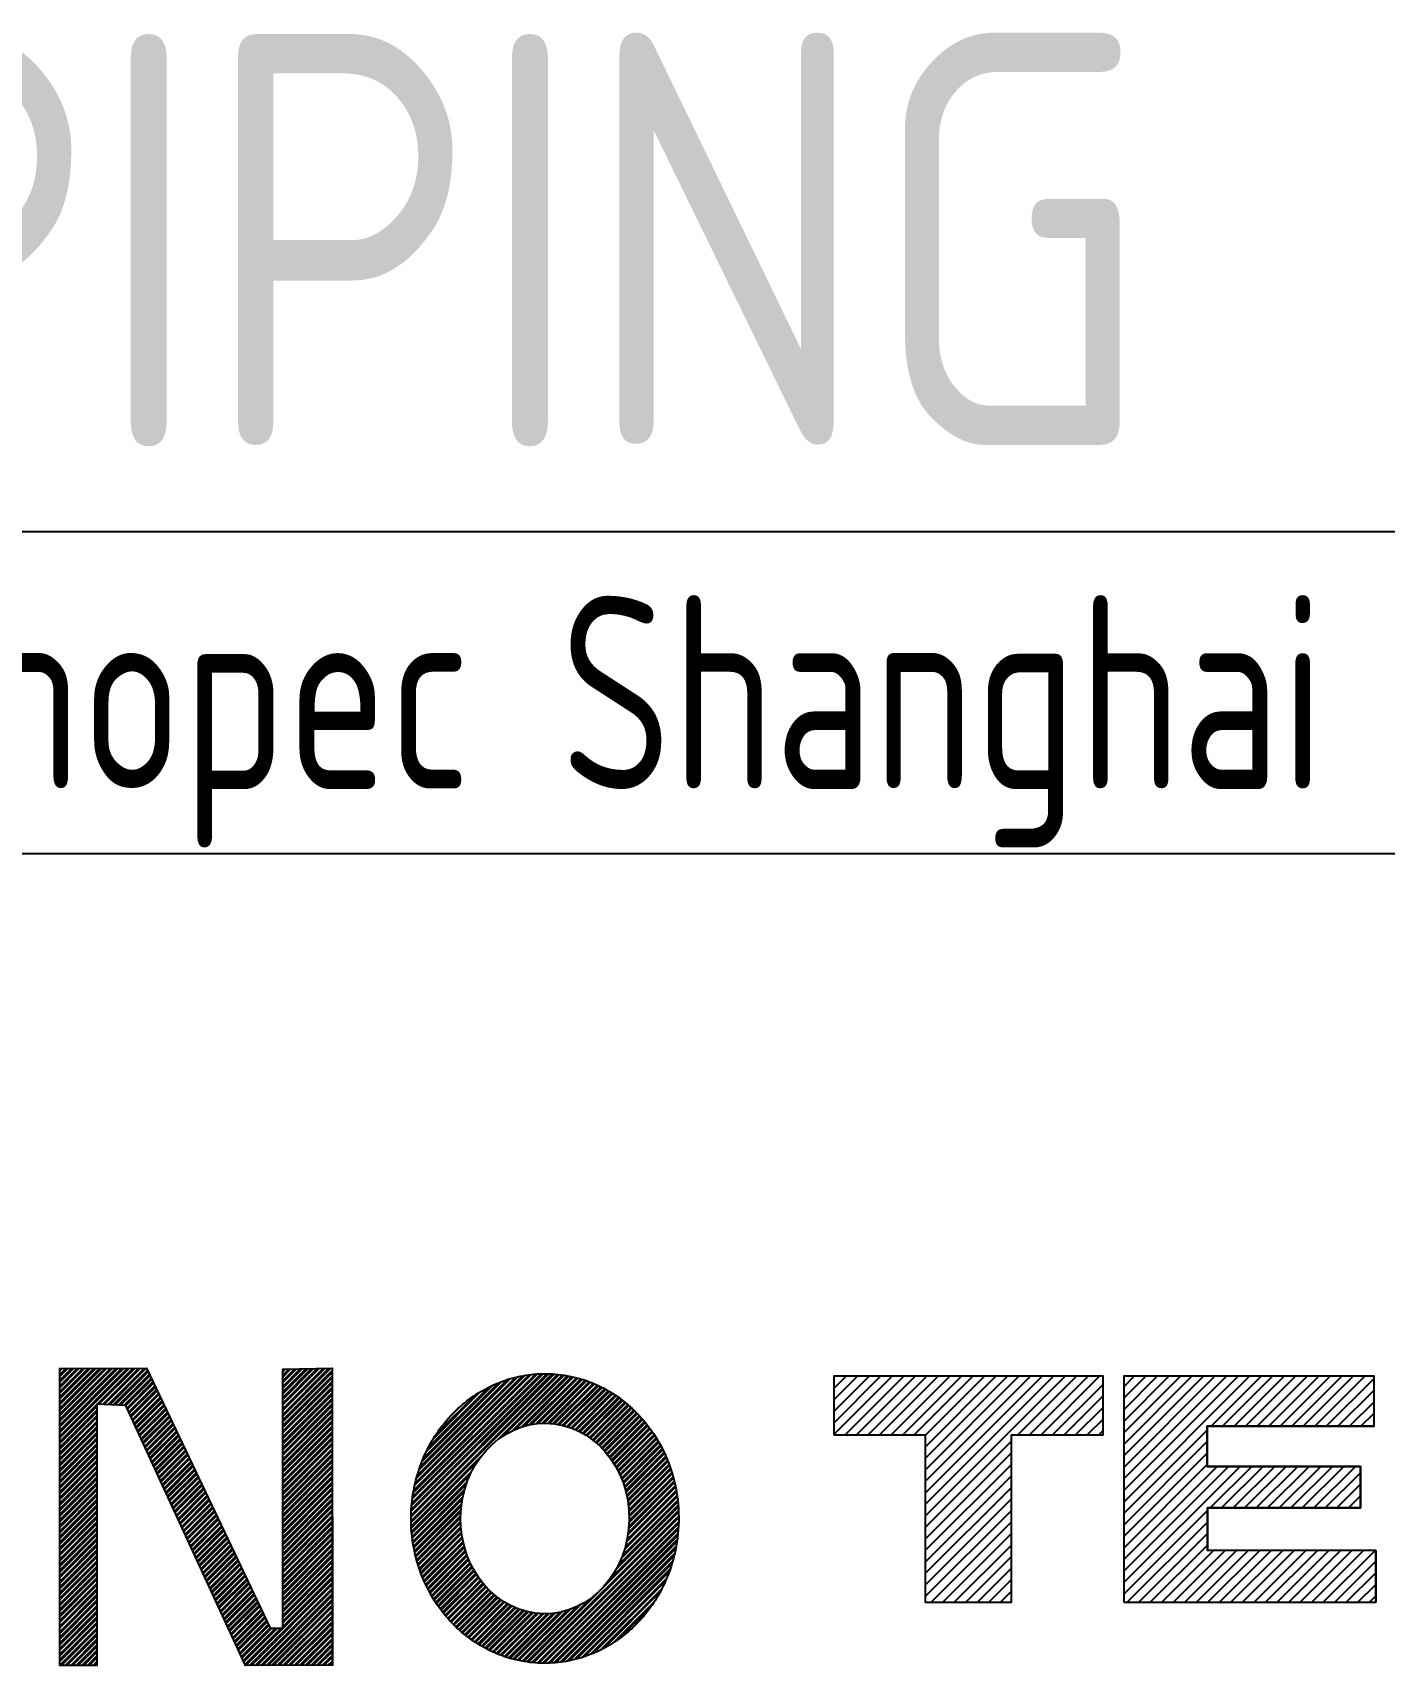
# Model space of a CAD drawing. Extents: x 0 to 594, y 0 to 420.
# Drawn here: x 423.83 to 444.8, y 22.46 to 47.81 of the extents above; entities that cross this region are included whole.
import ezdxf
from ezdxf.enums import TextEntityAlignment as Align

# ---------------------------------------------------------------- set-up
doc = ezdxf.new("R2010")
doc.units = 0
doc.header["$MEASUREMENT"] = 0
doc.linetypes.add('BORDER_2012_SLN$0$8001.Solid', pattern=[0])
doc.layers.add('BORDER_2012_SLN$0$2', color=7, linetype='Continuous')
doc.layers.add('BORDER_2012_SLN$0$BG_Level_1', color=7, linetype='BORDER_2012_SLN$0$8001.Solid', lineweight=25)
doc.layers.add('BORDER_2012_SLN$0$LOGO_OUTLINE', color=7, linetype='BORDER_2012_SLN$0$8001.Solid', lineweight=25)
doc.styles.add('BORDER_2012_SLN$0$GOST type A', font='GOST type A')
doc.styles.add('BORDER_2012_SLN$0$GOSTtypeA', font='')
doc.styles.get('BORDER_2012_SLN$0$GOSTtypeA').set_extended_font_data('GOST type A')

# ---------------------------------------------------------------- blocks, each defined once
blk = doc.blocks.new('BORDER_2012_SLN')
at = {"lineweight": -3}
for p, q in [((424.246, 25.992), (425.328, 27.075)), ((424.246, 26.021), (425.299, 27.075)), ((424.246, 26.079), (425.241, 27.074)), ((424.246, 26.166), (425.154, 27.074)), ((424.246, 26.253), (425.067, 27.074)), ((424.246, 26.339), (424.98, 27.074)), ((424.246, 26.108), (425.212, 27.074)), ((424.246, 26.195), (425.125, 27.074)), ((424.246, 26.282), (425.038, 27.074)), ((424.246, 26.368), (424.951, 27.074)), ((424.246, 26.426), (424.893, 27.073)), ((424.246, 26.513), (424.806, 27.073)), ((424.246, 26.6), (424.719, 27.073)), ((424.246, 26.686), (424.632, 27.073)), ((424.246, 26.455), (424.864, 27.073)), ((424.246, 26.542), (424.777, 27.073)), ((424.246, 26.629), (424.69, 27.073)), ((424.246, 26.715), (424.603, 27.073)), ((424.246, 26.773), (424.545, 27.072)), ((424.246, 26.86), (424.458, 27.072)), ((424.246, 26.947), (424.371, 27.072)), ((424.246, 27.033), (424.284, 27.072)), ((424.246, 26.802), (424.516, 27.072)), ((424.246, 26.889), (424.429, 27.072)), ((424.246, 26.976), (424.342, 27.072)), ((424.246, 27.062), (424.255, 27.072)), ((424.827, 26.516), (425.386, 27.075)), ((424.855, 26.515), (425.415, 27.075)), ((424.911, 26.512), (425.473, 27.075)), ((424.938, 26.511), (425.502, 27.075)), ((424.994, 26.509), (425.56, 27.075)), ((425.022, 26.508), (425.589, 27.075)), ((425.078, 26.506), (425.609, 27.038)), ((425.105, 26.505), (425.619, 27.018)), ((425.161, 26.503), (425.637, 26.979)), ((425.189, 26.502), (425.647, 26.959)), ((425.245, 26.499), (425.665, 26.92)), ((425.272, 26.498), (425.675, 26.901)), ((427.707, 26.33), (428.451, 27.075)), ((427.707, 26.359), (428.422, 27.074)), ((427.707, 26.417), (428.363, 27.073)), ((427.707, 26.446), (428.333, 27.072)), ((427.707, 26.504), (428.274, 27.071)), ((427.707, 26.533), (428.244, 27.07)), ((427.707, 26.591), (428.185, 27.069)), ((427.707, 26.62), (428.156, 27.068)), ((427.707, 26.677), (428.096, 27.067)), ((427.707, 26.706), (428.067, 27.066)), ((427.707, 26.764), (428.008, 27.065)), ((427.707, 26.793), (427.978, 27.064)), ((427.707, 26.851), (427.919, 27.063)), ((427.707, 26.88), (427.889, 27.062)), ((427.707, 26.938), (427.83, 27.061)), ((427.707, 26.967), (427.801, 27.06)), ((427.707, 27.024), (427.741, 27.059)), ((427.707, 27.053), (427.712, 27.058)), ((427.707, 26.273), (428.475, 27.04)), ((427.707, 26.244), (428.475, 27.011)), ((427.707, 26.186), (428.475, 26.954)), ((427.707, 26.157), (428.475, 26.925)), ((429.699, 24.766), (431.918, 26.984)), ((429.699, 24.708), (431.971, 26.98)), ((429.7, 24.795), (431.89, 26.986)), ((429.7, 24.68), (431.997, 26.977)), ((429.702, 24.855), (431.835, 26.989)), ((429.703, 24.886), (431.807, 26.989)), ((429.708, 24.948), (431.749, 26.989)), ((429.711, 24.98), (431.719, 26.988)), ((429.718, 25.045), (431.659, 26.986)), ((429.723, 25.079), (431.627, 26.983)), ((429.734, 25.147), (431.564, 26.977)), ((429.74, 25.183), (431.531, 26.973)), ((429.754, 25.255), (431.463, 26.963)), ((429.763, 25.292), (431.428, 26.957)), ((429.782, 25.37), (431.355, 26.942)), ((429.793, 25.41), (431.317, 26.933)), ((429.819, 25.493), (431.238, 26.912)), ((429.834, 25.537), (431.197, 26.899)), ((429.869, 25.629), (431.109, 26.87)), ((431.044, 25.967), (432.048, 26.971)), ((431.14, 26.033), (432.073, 26.967)), ((431.269, 26.104), (432.123, 26.958)), ((431.321, 26.128), (432.147, 26.954)), ((431.414, 26.163), (432.195, 26.944)), ((431.456, 26.175), (432.219, 26.939)), ((431.533, 26.195), (432.265, 26.927)), ((431.569, 26.202), (432.288, 26.921)), ((431.637, 26.213), (432.333, 26.908)), ((431.67, 26.216), (432.355, 26.901)), ((431.732, 26.22), (432.399, 26.887)), ((431.762, 26.221), (432.42, 26.88)), ((436.259, 26.045), (437.164, 26.95)), ((436.259, 26.224), (436.985, 26.95)), ((436.259, 26.403), (436.806, 26.95)), ((436.259, 26.582), (436.627, 26.95)), ((436.259, 26.76), (436.448, 26.95)), ((436.259, 26.939), (436.269, 26.95)), ((436.432, 26.039), (437.342, 26.95)), ((436.611, 26.039), (437.521, 26.95)), ((436.79, 26.039), (437.7, 26.95)), ((436.969, 26.039), (437.879, 26.95)), ((437.148, 26.039), (438.058, 26.95)), ((437.327, 26.039), (438.237, 26.95)), ((437.505, 26.039), (438.416, 26.95)), ((437.674, 26.029), (438.595, 26.95)), ((437.675, 25.315), (439.31, 26.95)), ((437.675, 25.493), (439.131, 26.95)), ((437.675, 25.672), (438.952, 26.95)), ((437.675, 25.851), (438.774, 26.95)), ((437.676, 24.779), (439.847, 26.95)), ((437.676, 24.958), (439.668, 26.95)), ((437.676, 25.136), (439.489, 26.95)), ((439.115, 26.039), (440.026, 26.95)), ((439.294, 26.039), (440.205, 26.95)), ((439.473, 26.039), (440.383, 26.95)), ((440.757, 24.998), (442.709, 26.95)), ((440.757, 25.177), (442.53, 26.95)), ((440.757, 25.356), (442.351, 26.95)), ((440.757, 25.534), (442.172, 26.95)), ((440.757, 25.713), (441.993, 26.95)), ((440.757, 25.892), (441.815, 26.95)), ((440.757, 26.071), (441.636, 26.95)), ((440.757, 26.25), (441.457, 26.95)), ((440.757, 26.429), (441.278, 26.95)), ((440.757, 26.608), (441.099, 26.95)), ((440.757, 26.787), (440.92, 26.95)), ((442.111, 26.173), (442.888, 26.95)), ((442.29, 26.173), (443.067, 26.95)), ((442.469, 26.173), (443.246, 26.95)), ((442.648, 26.173), (443.424, 26.95)), ((442.827, 26.173), (443.603, 26.95)), ((443.006, 26.173), (443.782, 26.95)), ((443.185, 26.173), (443.961, 26.95)), ((443.364, 26.173), (444.14, 26.95)), ((443.542, 26.173), (444.319, 26.95)), ((443.721, 26.173), (444.498, 26.95)), ((443.9, 26.173), (444.64, 26.913)), ((425.292, 26.46), (425.693, 26.861)), ((425.301, 26.44), (425.703, 26.842)), ((425.319, 26.4), (425.721, 26.803)), ((425.328, 26.38), (425.731, 26.783)), ((425.346, 26.341), (425.749, 26.744)), ((425.355, 26.321), (425.759, 26.724)), ((425.374, 26.281), (425.777, 26.685)), ((425.383, 26.262), (425.787, 26.666)), ((425.401, 26.222), (425.805, 26.626)), ((427.707, 26.099), (428.475, 26.867)), ((427.707, 26.07), (428.475, 26.838)), ((427.707, 26.012), (428.475, 26.78)), ((427.707, 25.983), (428.475, 26.751)), ((427.707, 25.926), (428.475, 26.693)), ((427.707, 25.897), (428.475, 26.664)), ((429.889, 25.678), (431.062, 26.852)), ((429.937, 25.784), (430.961, 26.808)), ((429.966, 25.842), (430.905, 26.781)), ((430.04, 25.974), (430.777, 26.712)), ((430.09, 26.054), (430.7, 26.664)), ((431.819, 26.221), (432.463, 26.864)), ((431.847, 26.219), (432.484, 26.856)), ((431.9, 26.215), (432.525, 26.84)), ((431.926, 26.212), (432.545, 26.831)), ((431.976, 26.204), (432.585, 26.814)), ((432.001, 26.2), (432.605, 26.804)), ((432.048, 26.19), (432.644, 26.786)), ((432.071, 26.184), (432.663, 26.776)), ((432.117, 26.171), (432.701, 26.756)), ((432.139, 26.164), (432.72, 26.746)), ((432.182, 26.15), (432.757, 26.725)), ((432.203, 26.142), (432.775, 26.714)), ((432.244, 26.125), (432.811, 26.693)), ((432.264, 26.116), (432.829, 26.681)), ((432.303, 26.097), (432.864, 26.659)), ((432.322, 26.088), (432.882, 26.647)), ((432.36, 26.068), (432.916, 26.623)), ((439.652, 26.039), (440.436, 26.823)), ((439.831, 26.039), (440.436, 26.644)), ((444.079, 26.173), (444.64, 26.734)), ((424.246, 25.935), (424.822, 26.51)), ((424.246, 25.906), (424.822, 26.481)), ((424.246, 25.848), (424.822, 26.424)), ((424.246, 25.819), (424.822, 26.395)), ((425.41, 26.202), (425.815, 26.607)), ((425.428, 26.163), (425.833, 26.568)), ((425.437, 26.143), (425.843, 26.548)), ((425.456, 26.103), (425.861, 26.509)), ((425.465, 26.083), (425.871, 26.489)), ((425.483, 26.044), (425.889, 26.45)), ((425.492, 26.024), (425.899, 26.431)), ((425.51, 25.984), (425.917, 26.391)), ((425.519, 25.964), (425.927, 26.372)), ((427.707, 25.839), (428.475, 26.607)), ((427.707, 25.81), (428.475, 26.578)), ((427.707, 25.752), (428.475, 26.52)), ((427.707, 25.723), (428.475, 26.491)), ((427.707, 25.665), (428.475, 26.433)), ((427.707, 25.636), (428.475, 26.404)), ((430.291, 26.312), (430.446, 26.467)), ((432.378, 26.057), (432.933, 26.611)), ((432.414, 26.035), (432.966, 26.587)), ((432.432, 26.024), (432.982, 26.574)), ((432.466, 26.001), (433.015, 26.549)), ((432.483, 25.989), (433.031, 26.536)), ((432.516, 25.964), (433.062, 26.51)), ((432.532, 25.951), (433.078, 26.496)), ((432.564, 25.925), (433.108, 26.469)), ((432.58, 25.911), (433.124, 26.455)), ((432.61, 25.884), (433.153, 26.427)), ((432.625, 25.87), (433.168, 26.413)), ((432.654, 25.841), (433.197, 26.384)), ((432.668, 25.826), (433.211, 26.37)), ((440.01, 26.039), (440.436, 26.465)), ((444.258, 26.173), (444.64, 26.555)), ((444.437, 26.173), (444.64, 26.376)), ((424.246, 25.761), (424.822, 26.337)), ((424.246, 25.732), (424.822, 26.308)), ((424.246, 25.674), (424.822, 26.25)), ((424.246, 25.645), (424.822, 26.221)), ((424.246, 25.588), (424.822, 26.163)), ((424.246, 25.559), (424.822, 26.134)), ((425.537, 25.925), (425.945, 26.333)), ((425.547, 25.905), (425.955, 26.313)), ((425.565, 25.865), (425.973, 26.274)), ((425.574, 25.846), (425.983, 26.254)), ((425.592, 25.806), (426.001, 26.215)), ((425.601, 25.786), (426.01, 26.195)), ((425.619, 25.747), (426.029, 26.156)), ((425.629, 25.727), (426.038, 26.137)), ((427.707, 25.579), (428.475, 26.346)), ((427.707, 25.55), (428.475, 26.317)), ((427.707, 25.492), (428.475, 26.26)), ((427.707, 25.463), (428.475, 26.231)), ((427.707, 25.405), (428.475, 26.173)), ((427.707, 25.376), (428.475, 26.144)), ((432.696, 25.796), (433.24, 26.34)), ((432.709, 25.781), (433.253, 26.325)), ((432.736, 25.75), (433.281, 26.294)), ((432.749, 25.734), (433.294, 26.279)), ((432.774, 25.701), (433.321, 26.248)), ((432.786, 25.684), (433.334, 26.232)), ((432.81, 25.651), (433.36, 26.2)), ((432.822, 25.633), (433.372, 26.183)), ((432.845, 25.598), (433.397, 26.151)), ((432.856, 25.58), (433.409, 26.134)), ((440.189, 26.039), (440.436, 26.286)), ((440.368, 26.039), (440.436, 26.108)), ((440.757, 24.819), (442.053, 26.115)), ((444.616, 26.173), (444.64, 26.197)), ((424.246, 25.501), (424.822, 26.077)), ((424.246, 25.472), (424.822, 26.048)), ((424.246, 25.414), (424.822, 25.99)), ((424.246, 25.385), (424.822, 25.961)), ((424.246, 25.327), (424.822, 25.903)), ((424.246, 25.298), (424.822, 25.874)), ((425.647, 25.687), (426.057, 26.098)), ((425.656, 25.667), (426.066, 26.078)), ((425.674, 25.628), (426.085, 26.039)), ((425.683, 25.608), (426.094, 26.019)), ((425.701, 25.568), (426.113, 25.98)), ((425.711, 25.548), (426.122, 25.96)), ((425.729, 25.509), (426.141, 25.921)), ((425.738, 25.489), (426.15, 25.902)), ((425.756, 25.449), (426.169, 25.862)), ((427.707, 25.318), (428.475, 26.086)), ((427.707, 25.289), (428.475, 26.057)), ((427.707, 25.232), (428.475, 25.999)), ((427.707, 25.203), (428.475, 25.97)), ((427.707, 25.145), (428.475, 25.913)), ((427.707, 25.116), (428.475, 25.884)), ((432.877, 25.544), (433.433, 26.1)), ((432.887, 25.525), (433.445, 26.083)), ((432.907, 25.487), (433.468, 26.048)), ((432.917, 25.468), (433.48, 26.031)), ((432.936, 25.429), (433.502, 25.995)), ((432.945, 25.409), (433.513, 25.977)), ((432.962, 25.369), (433.535, 25.941)), ((432.971, 25.348), (433.545, 25.923)), ((432.986, 25.306), (433.566, 25.886)), ((432.994, 25.285), (433.576, 25.867)), ((437.676, 24.6), (439.016, 25.94)), ((440.757, 24.64), (442.053, 25.936)), ((424.246, 25.241), (424.822, 25.816)), ((424.246, 25.212), (424.822, 25.788)), ((424.246, 25.154), (424.822, 25.73)), ((424.246, 25.125), (424.822, 25.701)), ((424.246, 25.067), (424.822, 25.643)), ((424.246, 25.038), (424.822, 25.614)), ((425.765, 25.43), (426.178, 25.843)), ((425.783, 25.39), (426.197, 25.804)), ((425.792, 25.37), (426.206, 25.784)), ((425.811, 25.331), (426.225, 25.745)), ((425.82, 25.311), (426.234, 25.725)), ((425.838, 25.271), (426.253, 25.686)), ((425.847, 25.251), (426.262, 25.667)), ((425.865, 25.212), (426.281, 25.627)), ((425.874, 25.192), (426.29, 25.608)), ((427.707, 25.058), (428.475, 25.826)), ((427.707, 25.029), (428.475, 25.797)), ((427.707, 24.971), (428.475, 25.739)), ((427.707, 24.942), (428.475, 25.71)), ((427.707, 24.885), (428.475, 25.652)), ((427.707, 24.856), (428.475, 25.624)), ((429.702, 24.624), (430.79, 25.713)), ((429.703, 24.596), (430.72, 25.614)), ((433.008, 25.241), (433.596, 25.829)), ((433.015, 25.219), (433.605, 25.809)), ((433.028, 25.174), (433.624, 25.77)), ((433.034, 25.151), (433.633, 25.751)), ((433.045, 25.104), (433.651, 25.711)), ((433.05, 25.081), (433.66, 25.691)), ((433.059, 25.032), (433.677, 25.65)), ((433.063, 25.007), (433.685, 25.629)), ((437.677, 24.422), (439.016, 25.761)), ((440.757, 24.461), (442.053, 25.757)), ((424.246, 24.98), (424.822, 25.556)), ((424.246, 24.951), (424.822, 25.527)), ((424.246, 24.894), (424.822, 25.47)), ((424.246, 24.865), (424.822, 25.441)), ((424.246, 24.807), (424.822, 25.383)), ((424.246, 24.778), (424.822, 25.354)), ((425.893, 25.152), (426.309, 25.569)), ((425.902, 25.132), (426.318, 25.549)), ((425.92, 25.093), (426.337, 25.51)), ((425.929, 25.073), (426.346, 25.49)), ((425.947, 25.033), (426.365, 25.451)), ((425.956, 25.014), (426.374, 25.432)), ((425.975, 24.974), (426.393, 25.392)), ((425.984, 24.954), (426.402, 25.373)), ((427.707, 24.798), (428.475, 25.566)), ((427.707, 24.769), (428.475, 25.537)), ((427.707, 24.711), (428.475, 25.479)), ((427.707, 24.682), (428.475, 25.45)), ((427.707, 24.624), (428.475, 25.392)), ((427.707, 24.595), (428.475, 25.363)), ((429.707, 24.542), (430.642, 25.477)), ((429.709, 24.516), (430.615, 25.421)), ((433.071, 24.957), (433.701, 25.587)), ((433.074, 24.931), (433.709, 25.566)), ((433.079, 24.878), (433.724, 25.523)), ((433.081, 24.851), (433.731, 25.502)), ((433.083, 24.796), (433.745, 25.458)), ((433.083, 24.709), (433.765, 25.391)), ((433.083, 24.679), (433.771, 25.368)), ((433.084, 24.767), (433.752, 25.436)), ((437.677, 24.243), (439.016, 25.582)), ((437.677, 24.064), (439.016, 25.403)), ((440.757, 24.282), (442.053, 25.578)), ((440.757, 23.746), (442.563, 25.551)), ((440.757, 23.925), (442.384, 25.551)), ((440.757, 24.103), (442.205, 25.551)), ((442.096, 24.905), (442.742, 25.551)), ((442.274, 24.905), (442.921, 25.551)), ((442.453, 24.905), (443.1, 25.551)), ((442.632, 24.905), (443.278, 25.551)), ((442.811, 24.905), (443.457, 25.551)), ((442.99, 24.905), (443.636, 25.551)), ((443.169, 24.905), (443.815, 25.551)), ((443.348, 24.905), (443.994, 25.551)), ((443.527, 24.905), (444.173, 25.551)), ((443.705, 24.905), (444.352, 25.551)), ((443.884, 24.905), (444.432, 25.452)), ((424.246, 24.72), (424.822, 25.296)), ((424.246, 24.691), (424.822, 25.267)), ((424.246, 24.633), (424.822, 25.209)), ((424.246, 24.604), (424.822, 25.18)), ((424.246, 24.547), (424.822, 25.123)), ((424.246, 24.518), (424.822, 25.094)), ((426.002, 24.915), (426.421, 25.334)), ((426.011, 24.895), (426.43, 25.314)), ((426.029, 24.855), (426.449, 25.275)), ((426.038, 24.835), (426.458, 25.255)), ((426.057, 24.796), (426.477, 25.216)), ((426.066, 24.776), (426.486, 25.196)), ((426.084, 24.736), (426.505, 25.157)), ((426.093, 24.716), (426.514, 25.138)), ((426.111, 24.677), (426.533, 25.099)), ((427.707, 24.538), (428.475, 25.305)), ((427.707, 24.509), (428.475, 25.277)), ((427.707, 24.451), (428.475, 25.219)), ((427.707, 24.422), (428.475, 25.19)), ((427.707, 24.364), (428.475, 25.132)), ((427.707, 24.335), (428.475, 25.103)), ((429.714, 24.463), (430.573, 25.322)), ((429.718, 24.437), (430.557, 25.276)), ((429.724, 24.386), (430.53, 25.192)), ((429.728, 24.361), (430.519, 25.152)), ((433.024, 24.302), (433.826, 25.104)), ((433.043, 24.38), (433.818, 25.154)), ((433.051, 24.416), (433.813, 25.179)), ((433.064, 24.487), (433.804, 25.227)), ((433.069, 24.521), (433.799, 25.251)), ((433.076, 24.586), (433.788, 25.299)), ((433.079, 24.618), (433.783, 25.322)), ((437.677, 23.886), (439.016, 25.224)), ((444.063, 24.905), (444.432, 25.273)), ((444.242, 24.905), (444.432, 25.095)), ((424.246, 24.46), (424.822, 25.036)), ((424.246, 24.431), (424.822, 25.007)), ((424.246, 24.373), (424.822, 24.949)), ((424.246, 24.344), (424.822, 24.92)), ((424.246, 24.286), (424.822, 24.862)), ((426.12, 24.657), (426.542, 25.079)), ((426.139, 24.617), (426.561, 25.04)), ((426.148, 24.598), (426.57, 25.02)), ((426.166, 24.558), (426.589, 24.981)), ((426.175, 24.538), (426.598, 24.961)), ((426.193, 24.499), (426.617, 24.922)), ((426.202, 24.479), (426.626, 24.903)), ((426.22, 24.439), (426.645, 24.863)), ((426.23, 24.419), (426.654, 24.844)), ((427.707, 24.277), (428.475, 25.045)), ((427.707, 24.248), (428.475, 25.016)), ((427.707, 24.191), (428.475, 24.958)), ((427.707, 24.162), (428.475, 24.93)), ((427.707, 24.104), (428.475, 24.872)), ((427.707, 24.075), (428.475, 24.843)), ((429.736, 24.312), (430.502, 25.077)), ((429.741, 24.287), (430.495, 25.041)), ((429.751, 24.239), (430.483, 24.972)), ((429.756, 24.215), (430.479, 24.939)), ((429.767, 24.168), (430.473, 24.874)), ((429.772, 24.145), (430.47, 24.843)), ((432.783, 23.801), (433.849, 24.867)), ((432.885, 23.961), (433.846, 24.922)), ((432.916, 24.022), (433.844, 24.949)), ((432.964, 24.127), (433.839, 25.002)), ((432.982, 24.174), (433.836, 25.028)), ((433.012, 24.262), (433.829, 25.079)), ((437.678, 23.707), (439.016, 25.046)), ((437.678, 23.529), (439.016, 24.867)), ((440.757, 23.567), (442.056, 24.865)), ((444.421, 24.905), (444.432, 24.916)), ((424.246, 24.257), (424.822, 24.834)), ((424.246, 24.2), (424.822, 24.776)), ((424.246, 24.171), (424.822, 24.747)), ((424.246, 24.113), (424.822, 24.689)), ((424.246, 24.084), (424.822, 24.66)), ((424.246, 24.026), (424.822, 24.602)), ((426.248, 24.38), (426.673, 24.805)), ((426.257, 24.36), (426.682, 24.785)), ((426.275, 24.32), (426.701, 24.746)), ((426.284, 24.3), (426.71, 24.726)), ((426.302, 24.261), (426.729, 24.687)), ((426.312, 24.241), (426.738, 24.668)), ((426.33, 24.201), (426.757, 24.628)), ((426.339, 24.182), (426.766, 24.609)), ((427.707, 24.017), (428.475, 24.785)), ((427.707, 23.988), (428.475, 24.756)), ((427.707, 23.93), (428.475, 24.698)), ((427.707, 23.901), (428.475, 24.669)), ((427.707, 23.844), (428.475, 24.611)), ((429.784, 24.099), (430.468, 24.783)), ((429.791, 24.077), (430.467, 24.753)), ((429.804, 24.032), (430.468, 24.696)), ((429.811, 24.01), (430.468, 24.668)), ((429.825, 23.966), (430.472, 24.613)), ((431.522, 22.511), (433.85, 24.84)), ((431.573, 22.505), (433.852, 24.783)), ((431.6, 22.503), (433.852, 24.755)), ((431.653, 22.498), (433.851, 24.696)), ((431.681, 22.497), (433.851, 24.667)), ((431.737, 22.495), (433.848, 24.606)), ((437.77, 23.442), (439.016, 24.688)), ((440.811, 23.442), (442.056, 24.686)), ((424.246, 23.997), (424.822, 24.573)), ((424.246, 23.939), (424.822, 24.516)), ((424.246, 23.91), (424.822, 24.487)), ((424.246, 23.853), (424.822, 24.429)), ((424.246, 23.824), (424.822, 24.4)), ((424.246, 23.766), (424.822, 24.342)), ((426.357, 24.142), (426.785, 24.57)), ((426.366, 24.122), (426.794, 24.55)), ((426.384, 24.083), (426.813, 24.511)), ((426.393, 24.063), (426.822, 24.491)), ((426.412, 24.023), (426.841, 24.452)), ((426.421, 24.003), (426.85, 24.432)), ((426.439, 23.964), (426.869, 24.393)), ((426.448, 23.944), (426.878, 24.374)), ((426.466, 23.904), (426.897, 24.335)), ((427.707, 23.815), (428.475, 24.583)), ((427.707, 23.757), (428.475, 24.525)), ((427.707, 23.728), (428.475, 24.496)), ((427.707, 23.67), (428.475, 24.438)), ((427.707, 23.641), (428.475, 24.409)), ((427.707, 23.583), (428.475, 24.351)), ((429.832, 23.945), (430.474, 24.586)), ((429.847, 23.902), (430.479, 24.534)), ((429.855, 23.881), (430.483, 24.509)), ((429.872, 23.84), (430.491, 24.459)), ((429.88, 23.819), (430.495, 24.434)), ((429.897, 23.778), (430.505, 24.386)), ((429.906, 23.758), (430.51, 24.362)), ((431.765, 22.495), (433.846, 24.575)), ((431.824, 22.496), (433.841, 24.512)), ((431.854, 22.497), (433.837, 24.48)), ((431.915, 22.5), (433.829, 24.414)), ((431.947, 22.503), (433.824, 24.38)), ((437.949, 23.442), (439.016, 24.509)), ((440.99, 23.442), (442.056, 24.507)), ((424.246, 23.737), (424.822, 24.313)), ((424.246, 23.679), (424.822, 24.255)), ((424.246, 23.65), (424.822, 24.226)), ((424.246, 23.592), (424.822, 24.169)), ((424.246, 23.563), (424.822, 24.14)), ((424.246, 23.506), (424.822, 24.082)), ((426.475, 23.884), (426.906, 24.315)), ((426.494, 23.845), (426.925, 24.276)), ((426.503, 23.825), (426.934, 24.256)), ((426.521, 23.785), (426.953, 24.217)), ((426.53, 23.766), (426.962, 24.197)), ((426.548, 23.726), (426.981, 24.158)), ((426.557, 23.706), (426.99, 24.139)), ((426.576, 23.667), (427.009, 24.099)), ((426.585, 23.647), (427.018, 24.08)), ((427.707, 23.554), (428.475, 24.322)), ((427.707, 23.497), (428.475, 24.264)), ((427.707, 23.468), (428.475, 24.236)), ((427.707, 23.41), (428.475, 24.178)), ((427.707, 23.381), (428.475, 24.149)), ((427.707, 23.323), (428.475, 24.091)), ((429.924, 23.719), (430.521, 24.316)), ((429.934, 23.699), (430.528, 24.293)), ((429.953, 23.66), (430.541, 24.248)), ((429.962, 23.641), (430.548, 24.227)), ((429.982, 23.603), (430.562, 24.183)), ((429.993, 23.585), (430.57, 24.162)), ((430.014, 23.548), (430.586, 24.121)), ((430.024, 23.53), (430.595, 24.1)), ((432.012, 22.51), (433.813, 24.311)), ((432.045, 22.514), (433.806, 24.275)), ((432.114, 22.526), (433.79, 24.202)), ((432.15, 22.532), (433.781, 24.164)), ((432.224, 22.549), (433.76, 24.085)), ((438.128, 23.442), (439.016, 24.33)), ((438.307, 23.442), (439.017, 24.152)), ((441.169, 23.442), (442.056, 24.329)), ((441.348, 23.442), (442.151, 24.245)), ((441.527, 23.442), (442.33, 24.245)), ((441.706, 23.442), (442.509, 24.245)), ((441.885, 23.442), (442.688, 24.245)), ((442.064, 23.442), (442.867, 24.245)), ((442.242, 23.442), (443.046, 24.245)), ((442.421, 23.442), (443.225, 24.245)), ((442.6, 23.442), (443.403, 24.245)), ((442.779, 23.442), (443.582, 24.245)), ((442.958, 23.442), (443.761, 24.245)), ((443.137, 23.442), (443.94, 24.245)), ((443.316, 23.442), (444.119, 24.245)), ((443.495, 23.442), (444.298, 24.245)), ((443.673, 23.442), (444.477, 24.245)), ((443.852, 23.442), (444.656, 24.245)), ((424.246, 23.477), (424.822, 24.053)), ((424.246, 23.419), (424.822, 23.995)), ((424.246, 23.39), (424.822, 23.966)), ((424.246, 23.332), (424.822, 23.908)), ((424.246, 23.303), (424.822, 23.88)), ((426.603, 23.607), (427.037, 24.041)), ((426.612, 23.587), (427.046, 24.021)), ((426.63, 23.548), (427.065, 23.982)), ((426.639, 23.528), (427.074, 23.962)), ((426.658, 23.488), (427.093, 23.923)), ((426.667, 23.468), (427.102, 23.904)), ((426.685, 23.429), (427.121, 23.864)), ((426.694, 23.409), (427.13, 23.845)), ((427.707, 23.294), (428.475, 24.062)), ((427.707, 23.236), (428.475, 24.004)), ((427.707, 23.207), (428.475, 23.975)), ((427.707, 23.15), (428.475, 23.917)), ((427.707, 23.121), (428.475, 23.889)), ((427.707, 23.063), (428.475, 23.831)), ((430.046, 23.493), (430.613, 24.06)), ((430.057, 23.476), (430.622, 24.04)), ((430.08, 23.44), (430.641, 24.002)), ((430.091, 23.423), (430.651, 23.983)), ((430.115, 23.389), (430.671, 23.945)), ((430.126, 23.372), (430.682, 23.927)), ((430.151, 23.338), (430.703, 23.891)), ((430.163, 23.321), (430.715, 23.873)), ((430.188, 23.289), (430.738, 23.838)), ((432.263, 22.558), (433.748, 24.044)), ((432.344, 22.581), (433.721, 23.958)), ((432.386, 22.595), (433.705, 23.914)), ((438.486, 23.442), (439.017, 23.973)), ((444.031, 23.442), (444.666, 24.077)), ((444.21, 23.442), (444.666, 23.898)), ((424.246, 23.245), (424.822, 23.822)), ((424.246, 23.216), (424.822, 23.793)), ((424.246, 23.159), (424.822, 23.735)), ((424.246, 23.13), (424.822, 23.706)), ((424.246, 23.072), (424.822, 23.648)), ((424.246, 23.043), (424.822, 23.619)), ((426.712, 23.369), (427.148, 23.806)), ((426.721, 23.35), (427.158, 23.786)), ((426.74, 23.31), (427.176, 23.747)), ((426.749, 23.29), (427.186, 23.727)), ((426.767, 23.251), (427.204, 23.688)), ((426.776, 23.231), (427.214, 23.669)), ((426.794, 23.191), (427.232, 23.629)), ((426.803, 23.171), (427.242, 23.61)), ((427.135, 22.462), (428.475, 23.802)), ((427.193, 22.462), (428.475, 23.744)), ((427.222, 22.462), (428.475, 23.715)), ((427.28, 22.462), (428.475, 23.657)), ((427.309, 22.462), (428.475, 23.628)), ((430.201, 23.272), (430.749, 23.821)), ((430.227, 23.241), (430.774, 23.787)), ((430.24, 23.225), (430.786, 23.771)), ((430.267, 23.194), (430.812, 23.739)), ((430.28, 23.178), (430.825, 23.723)), ((430.308, 23.148), (430.852, 23.692)), ((430.322, 23.133), (430.865, 23.677)), ((430.35, 23.104), (430.893, 23.647)), ((430.365, 23.089), (430.908, 23.632)), ((430.394, 23.061), (430.937, 23.604)), ((430.409, 23.046), (430.952, 23.59)), ((432.477, 22.628), (433.667, 23.818)), ((432.525, 22.648), (433.645, 23.768)), ((432.631, 22.696), (433.593, 23.657)), ((432.691, 22.726), (433.56, 23.596)), ((438.665, 23.442), (439.017, 23.794)), ((438.844, 23.442), (439.017, 23.615)), ((444.389, 23.442), (444.666, 23.719)), ((424.246, 22.985), (424.822, 23.562)), ((424.246, 22.956), (424.822, 23.533)), ((424.246, 22.898), (424.822, 23.475)), ((424.246, 22.869), (424.822, 23.446)), ((424.246, 22.812), (424.822, 23.388)), ((424.246, 22.783), (424.822, 23.359)), ((426.821, 23.132), (427.26, 23.571)), ((426.831, 23.112), (427.27, 23.551)), ((426.849, 23.072), (427.288, 23.512)), ((426.858, 23.052), (427.298, 23.492)), ((426.876, 23.013), (427.316, 23.453)), ((426.885, 22.993), (427.326, 23.433)), ((426.903, 22.953), (427.344, 23.394)), ((426.913, 22.934), (427.354, 23.375)), ((426.931, 22.894), (427.372, 23.336)), ((427.367, 22.462), (428.475, 23.57)), ((427.396, 22.462), (428.475, 23.542)), ((427.454, 22.462), (428.475, 23.484)), ((427.482, 22.462), (428.475, 23.455)), ((427.54, 22.463), (428.475, 23.397)), ((427.569, 22.463), (428.475, 23.368)), ((430.439, 23.019), (430.983, 23.563)), ((430.454, 23.005), (430.998, 23.549)), ((430.485, 22.978), (431.03, 23.524)), ((430.5, 22.965), (431.047, 23.511)), ((430.532, 22.939), (431.08, 23.487)), ((430.548, 22.926), (431.097, 23.475)), ((430.581, 22.901), (431.132, 23.452)), ((430.597, 22.888), (431.15, 23.441)), ((430.631, 22.864), (431.186, 23.419)), ((430.648, 22.852), (431.205, 23.409)), ((430.682, 22.828), (431.243, 23.389)), ((430.7, 22.817), (431.262, 23.38)), ((430.735, 22.794), (431.302, 23.362)), ((430.753, 22.783), (431.322, 23.353)), ((430.789, 22.762), (431.364, 23.337)), ((430.807, 22.751), (431.385, 23.329)), ((431.373, 22.536), (432.17, 23.333)), ((431.422, 22.527), (432.268, 23.373)), ((431.446, 22.523), (432.325, 23.402)), ((431.496, 22.515), (432.478, 23.496)), ((432.83, 22.807), (433.474, 23.452)), ((432.919, 22.868), (433.412, 23.36)), ((444.568, 23.442), (444.666, 23.541)), ((424.246, 22.725), (424.822, 23.301)), ((424.246, 22.696), (424.822, 23.272)), ((424.246, 22.638), (424.822, 23.215)), ((424.246, 22.609), (424.822, 23.186)), ((424.246, 22.551), (424.822, 23.128)), ((424.246, 22.522), (424.822, 23.099)), ((426.94, 22.874), (427.382, 23.316)), ((426.958, 22.835), (427.4, 23.277)), ((426.967, 22.815), (427.41, 23.257)), ((426.985, 22.775), (427.428, 23.218)), ((426.994, 22.755), (427.438, 23.198)), ((427.013, 22.716), (427.456, 23.159)), ((427.022, 22.696), (427.466, 23.14)), ((427.04, 22.656), (427.484, 23.1)), ((427.049, 22.636), (427.494, 23.081)), ((427.627, 22.463), (428.475, 23.31)), ((427.656, 22.463), (428.475, 23.281)), ((427.714, 22.463), (428.475, 23.223)), ((427.743, 22.463), (428.475, 23.195)), ((427.801, 22.463), (428.475, 23.137)), ((427.83, 22.463), (428.475, 23.108)), ((430.845, 22.731), (431.429, 23.315)), ((430.864, 22.721), (431.451, 23.308)), ((430.902, 22.701), (431.497, 23.296)), ((430.921, 22.692), (431.52, 23.291)), ((430.96, 22.673), (431.568, 23.281)), ((430.98, 22.664), (431.593, 23.277)), ((431.021, 22.647), (431.644, 23.27)), ((431.041, 22.638), (431.671, 23.267)), ((431.083, 22.622), (431.725, 23.264)), ((431.104, 22.614), (431.753, 23.263)), ((431.147, 22.599), (431.811, 23.264)), ((431.168, 22.592), (431.842, 23.265)), ((431.212, 22.578), (431.905, 23.271)), ((431.235, 22.571), (431.938, 23.275)), ((431.28, 22.559), (432.009, 23.287)), ((431.303, 22.553), (432.046, 23.296)), ((431.35, 22.542), (432.126, 23.318)), ((424.246, 22.465), (424.823, 23.041)), ((424.272, 22.462), (424.823, 23.012)), ((424.33, 22.462), (424.823, 22.954)), ((424.359, 22.462), (424.823, 22.926)), ((424.417, 22.462), (424.823, 22.868)), ((424.446, 22.462), (424.823, 22.839)), ((427.067, 22.597), (427.512, 23.042)), ((427.076, 22.577), (427.538, 23.039)), ((427.095, 22.537), (427.596, 23.039)), ((427.104, 22.518), (427.625, 23.039)), ((427.122, 22.478), (427.683, 23.039)), ((427.888, 22.463), (428.475, 23.05)), ((427.917, 22.463), (428.475, 23.021)), ((427.975, 22.463), (428.475, 22.963)), ((428.003, 22.463), (428.475, 22.934)), ((428.061, 22.463), (428.475, 22.876)), ((428.09, 22.463), (428.475, 22.848)), ((424.504, 22.462), (424.823, 22.781)), ((424.533, 22.462), (424.823, 22.752)), ((424.59, 22.462), (424.823, 22.694)), ((424.619, 22.462), (424.823, 22.665)), ((424.677, 22.462), (424.823, 22.608)), ((424.706, 22.462), (424.823, 22.579)), ((428.148, 22.463), (428.475, 22.79)), ((428.177, 22.463), (428.475, 22.761)), ((428.235, 22.463), (428.475, 22.703)), ((428.264, 22.463), (428.475, 22.674)), ((428.322, 22.463), (428.475, 22.616)), ((428.351, 22.463), (428.475, 22.587)), ((424.764, 22.462), (424.823, 22.521)), ((424.793, 22.462), (424.823, 22.492)), ((428.409, 22.463), (428.475, 22.529)), ((428.438, 22.463), (428.475, 22.501))]:
    blk.add_line(p, q, dxfattribs=at)
at = {"linetype": 'BORDER_2012_SLN$0$8001.Solid', "lineweight": 25}
for p, q in [((442.053, 26.173), (442.053, 25.551)), ((444.64, 26.173), (442.053, 26.173)), ((442.053, 25.551), (444.432, 25.551)), ((444.432, 25.551), (444.432, 24.905)), ((442.056, 24.905), (442.056, 24.27)), ((444.432, 24.905), (442.056, 24.905)), ((444.666, 24.245), (444.666, 23.442))]:
    blk.add_line(p, q, dxfattribs=at)
at = {"linetype": 'BORDER_2012_SLN$0$8001.Solid', "lineweight": 25, "flags": 128}
blk.add_lwpolyline([(428.475, 27.075), (428.475, 22.463), (427.129, 22.462), (425.274, 26.498), (424.822, 26.516), (424.823, 22.462), (424.246, 22.462), (424.246, 27.072), (425.592, 27.075), (427.514, 23.039), (427.707, 23.039), (427.707, 27.058), (428.475, 27.075), (428.479, 22.463), (427.129, 22.462)], dxfattribs=at)
at = {"linetype": 'BORDER_2012_SLN$0$8001.Solid', "lineweight": 25}
blk.add_ellipse((431.775, 24.742), major_axis=(0.017, 1.479), ratio=0.884531, dxfattribs=at)
blk.add_open_spline([(431.567, 26.978), (431.451, 26.965), (431.22, 26.918), (430.893, 26.787), (430.594, 26.601), (430.331, 26.369), (430.109, 26.098), (429.933, 25.796), (429.78, 25.412), (429.687, 24.941), (429.702, 24.399), (429.837, 23.872), (430.068, 23.428), (430.359, 23.075), (430.682, 22.812), (431.052, 22.618), (431.433, 22.512), (431.803, 22.485), (432.149, 22.522), (432.482, 22.619), (432.793, 22.773), (433.072, 22.976), (433.315, 23.222), (433.516, 23.502), (433.699, 23.862), (433.831, 24.308), (433.869, 24.832), (433.795, 25.353), (433.61, 25.844), (433.342, 26.247), (433.027, 26.555), (432.695, 26.775), (432.324, 26.925), (432.019, 26.981), (431.766, 26.992), (431.644, 26.986), (431.567, 26.978)], degree=3, knots=[0, 0, 0, 0, 0.351253, 0.701849, 1.051662, 1.400795, 1.749495, 2.098037, 2.446625, 2.985219, 3.523943, 4.062416, 4.600628, 5.013515, 5.427098, 5.841709, 6.257318, 6.603474, 6.94956, 7.295167, 7.64005, 7.984191, 8.327763, 8.671027, 9.014226, 9.53552, 10.057069, 10.578536, 11.099695, 11.620818, 12.016165, 12.412345, 12.809513, 13.207451, 13.335519, 13.570366, 13.570366, 13.570366, 13.570366], dxfattribs=at)
at = {"layer": 'BORDER_2012_SLN$0$2'}
for p, q in [((402.905, 40.067), (588.6, 40.067)), ((402.905, 35.067), (491.985, 35.067))]:
    blk.add_line(p, q, dxfattribs=at)
at = {"layer": 'BORDER_2012_SLN$0$LOGO_OUTLINE', "lineweight": -3, "flags": 128}
for points in [[(436.259, 26.039), (437.674, 26.039), (437.678, 23.442), (439.017, 23.442), (439.016, 26.039), (440.436, 26.039), (440.436, 26.95), (436.259, 26.95)], [(440.757, 23.442), (444.666, 23.442), (444.666, 24.245), (442.056, 24.245), (442.056, 24.905), (444.432, 24.905), (444.432, 25.551), (442.053, 25.551), (442.053, 26.173), (444.64, 26.173), (444.64, 26.95), (440.757, 26.95)]]:
    blk.add_lwpolyline(points, close=True, dxfattribs=at)
at = {"layer": 'BORDER_2012_SLN$0$2', "style": 'BORDER_2012_SLN$0$GOSTtypeA', "width": 0.9}
blk.add_text('Sinopec Shanghai Engineering Co.,LTD ', height=3, dxfattribs=at).set_placement((446.81, 36.067), align=Align.CENTER)
at = {"layer": 'BORDER_2012_SLN$0$BG_Level_1', "color": 7, "style": 'BORDER_2012_SLN$0$GOST type A'}
blk.add_text('PIPING ISOMETRIC', height=6.4, dxfattribs=at).set_placement((420.547, 41.388))

msp = doc.modelspace()

# ---------------------------------------------------------------- block references
at = {"linetype": 'Continuous'}
msp.add_blockref('BORDER_2012_SLN', (0, 0), dxfattribs=at)

doc.saveas('drawing.dxf')
